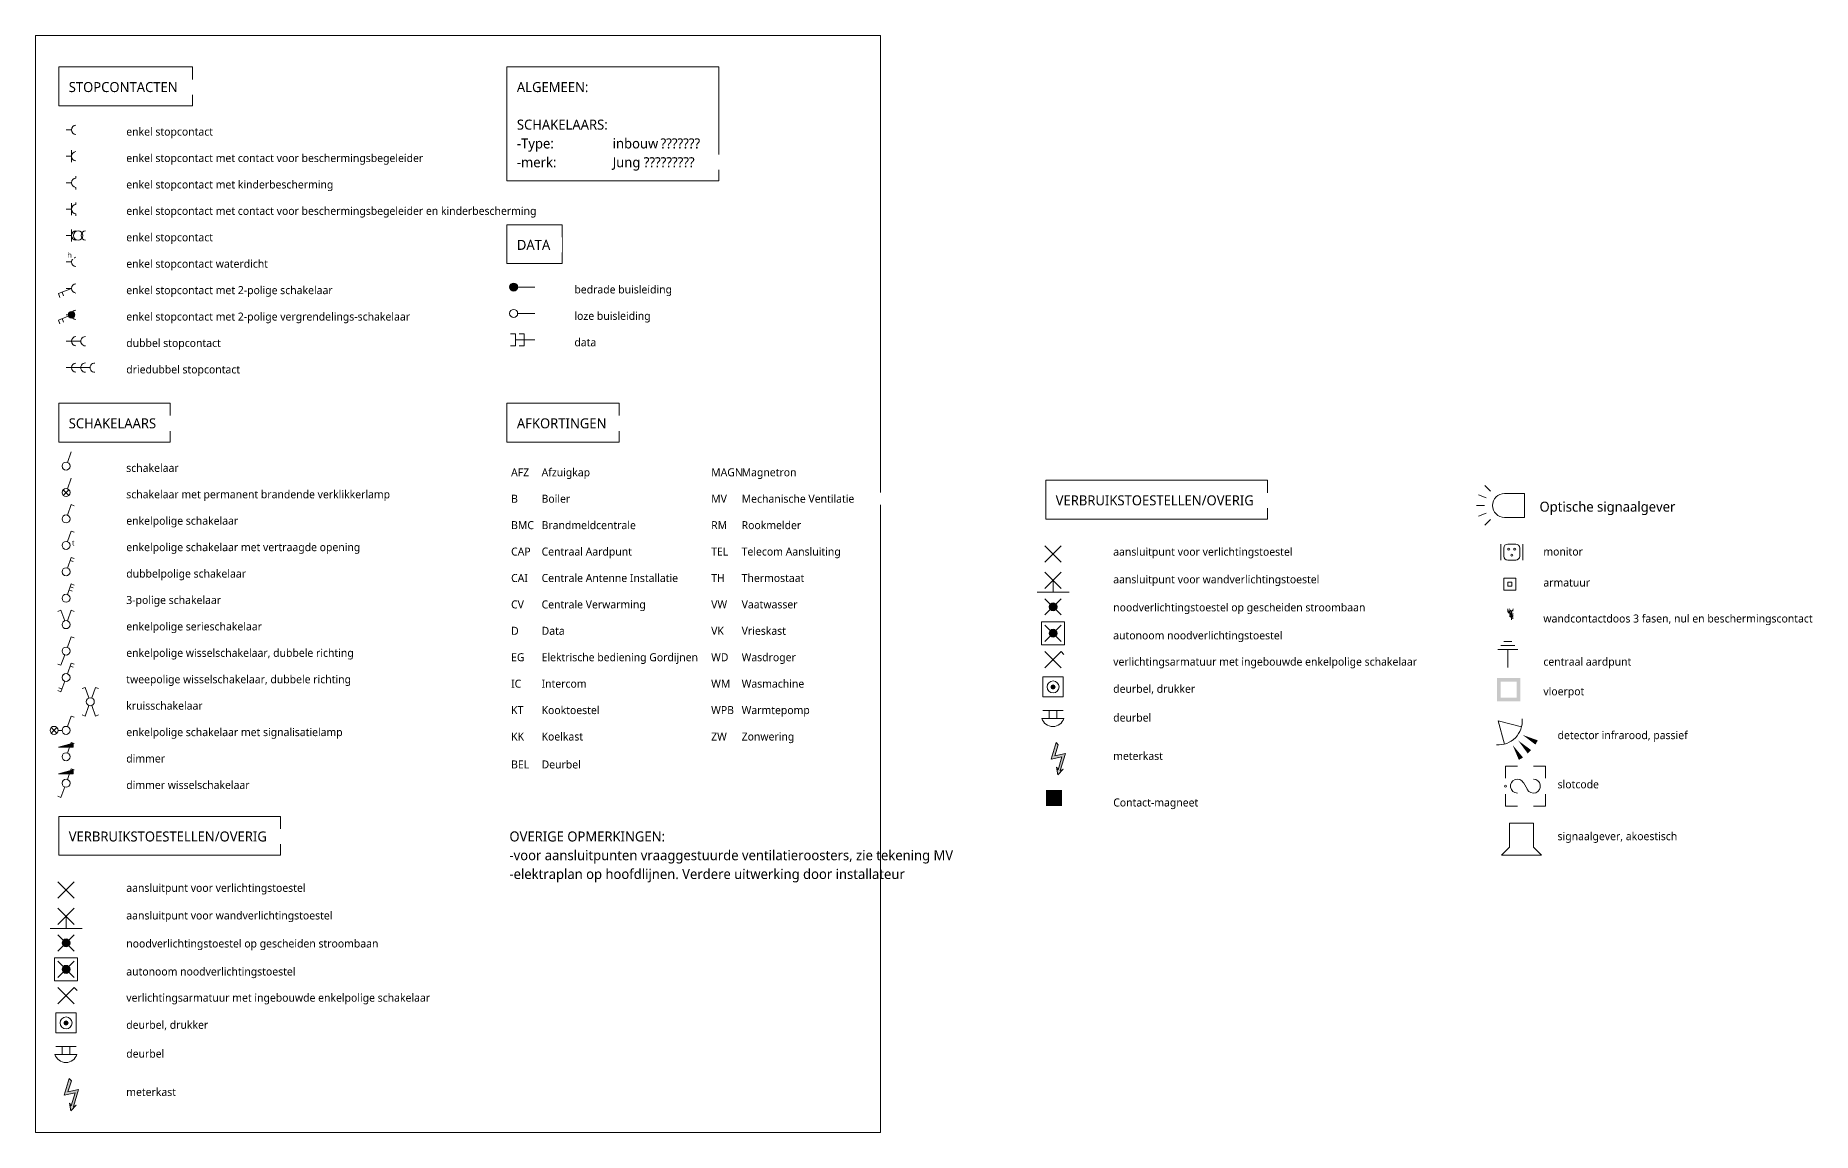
# Model space of a CAD drawing. Header units: millimetres. Extents: x -676 to 45632, y 1192 to 31170.
# Drawn here: x -676 to 21529, y 1192 to 14892 of the extents above; entities that cross this region are included whole.
import ezdxf

# ---------------------------------------------------------------- set-up
doc = ezdxf.new("R2010")
doc.units = ezdxf.units.MM
for name, color, linetype, lineweight in [('A--L$8--_Hulplijnen', 1, 'Continuous', 13), ('A--LD003_Detailpen002', 2, 'Continuous', 18), ('A--M$1--_Algemeen', 1, 'Continuous', 18), ('A--T$1--_Algemeen', 2, 'Continuous', 13)]:
    doc.layers.add(name, color=color, linetype=linetype, lineweight=lineweight)
doc.styles.add('Segoe UI', font='segoeui.ttf', dxfattribs={"height": 100})
doc.styles.add('Segoe UI_1', font='segoeui.ttf', dxfattribs={"height": 65})
doc.styles.add('Segoe UI_2', font='segoeui.ttf', dxfattribs={"height": 125})

# ---------------------------------------------------------------- blocks, each defined once
blk = doc.blocks.new('NLRS_63_GA_stopcontact_symb - 1 stopcontact-525581-M_63_01_elektrarenvooi')
at = {"layer": 'A--M$1--_Algemeen'}
blk.add_line((-294, 13714), (-227, 13714), dxfattribs=at)
blk.add_arc((-169, 13714), 58.1, 92.3251, 267.6749, dxfattribs=at)
blk = doc.blocks.new('NLRS_63_GA_stopcontact_symb - 1 stopcontact beschermingsbegeleider-525586-M_63_01_elektrarenvooi')
at = {"layer": 'A--M$1--_Algemeen'}
for p, q in [((-294, 13384), (-227, 13384)), ((-227, 13309), (-227, 13459))]:
    blk.add_line(p, q, dxfattribs=at)
blk.add_arc((-169, 13384), 58.1, 92.3251, 267.6749, dxfattribs=at)
blk = doc.blocks.new('NLRS_63_GA_stopcontact_symb - 1 stopcontact kinderbescherming-525585-M_63_01_elektrarenvooi')
at = {"layer": 'A--M$1--_Algemeen'}
for p, q in [((-171, 13112), (-171, 13137)), ((-294, 13054), (-227, 13054)), ((-171, 12996), (-171, 12971))]:
    blk.add_line(p, q, dxfattribs=at)
blk.add_arc((-169, 13054), 58.1, 92.3251, 267.6749, dxfattribs=at)
blk = doc.blocks.new('NLRS_63_GA_stopcontact_symb - 1 stopcontact met kinderbesc met beschermbev_-525587-M_63_01_elektrarenvooi')
at = {"layer": 'A--M$1--_Algemeen'}
for p, q in [((-294, 12724), (-227, 12724)), ((-227, 12649), (-227, 12799)), ((-171, 12782), (-171, 12807)), ((-171, 12666), (-171, 12641))]:
    blk.add_line(p, q, dxfattribs=at)
blk.add_arc((-169, 12724), 58.1, 92.3251, 267.6749, dxfattribs=at)
blk = doc.blocks.new('NLRS_63_GA_stopcontact_symb - 1 stopcontact met beschermingstransformator-525589-M_63_01_elektrarenvooi')
at = {"layer": 'A--M$1--_Algemeen'}
for p, q in [((-227, 12319), (-227, 12469)), ((-294, 12394), (-227, 12394)), ((-294, 12394), (-227, 12394))]:
    blk.add_line(p, q, dxfattribs=at)
blk.add_circle((-144, 12394), 58.1, dxfattribs=at)
for centre, start, end in [((-169, 12394), 92.3251, 267.6749), ((-49, 12394), 91.4869, 268.5131)]:
    blk.add_arc(centre, 58.1, start, end, dxfattribs=at)
blk = doc.blocks.new('NLRS_63_GA_stopcontact_symb - 1 stopcontact waterdicht-525584-M_63_01_elektrarenvooi')
at = {"layer": 'A--M$1--_Algemeen'}
blk.add_line((-294, 12064), (-227, 12064), dxfattribs=at)
blk.add_arc((-169, 12064), 58.1, 92.3251, 267.6749, dxfattribs=at)
at = {"layer": 'A--M$1--_Algemeen', "lineweight": 13, "insert": (-275, 12184), "char_height": 65, "width": 64.13, "attachment_point": 1, "style": 'Segoe UI_1', "bg_fill": 3, "box_fill_scale": 1.25, "bg_fill_color": 9, "bg_fill_true_color": 13158600, "bg_fill_transparency": 0}
blk.add_mtext('h', dxfattribs=at)
blk = doc.blocks.new('NLRS_63_GA_stopcontact_symb - 1 stopcontact met 2 polige schakelaar-525588-M_63_01_elektrarenvooi')
at = {"layer": 'A--M$1--_Algemeen'}
for p, q in [((-227, 11734), (-390, 11669)), ((-390, 11669), (-371, 11622)), ((-343, 11688), (-325, 11641)), ((-294, 11734), (-227, 11734))]:
    blk.add_line(p, q, dxfattribs=at)
blk.add_arc((-169, 11734), 58.1, 92.3251, 267.6749, dxfattribs=at)
blk = doc.blocks.new('NLRS_63_GA_stopcontact_symb - 1 stopcontact met 2-polige vergrendelingsschakelaar-525590-M_63_01_elektrarenvooi')
at = {"layer": 'A--M$1--_Algemeen', "lineweight": 5}
h = blk.add_hatch(color=256, dxfattribs=at)
edge = h.paths.add_edge_path()
edge.add_arc((-227, 11404), 41.1, 0, 180)
edge.add_arc((-227, 11404), 41.1, 180, 360)
at = {"layer": 'A--M$1--_Algemeen'}
for p, q in [((-227, 11404), (-390, 11339)), ((-390, 11339), (-371, 11292)), ((-343, 11358), (-325, 11311)), ((-294, 11404), (-227, 11404))]:
    blk.add_line(p, q, dxfattribs=at)
for centre, radius, start, end in [((-227, 11404), 41.1, 360, 180), ((-227, 11404), 41.1, 180, 360), ((-169, 11404), 58.1, 92.3251, 267.6749)]:
    blk.add_arc(centre, radius, start, end, dxfattribs=at)
blk = doc.blocks.new('NLRS_63_GA_stopcontact_symb - 2 stopcontacten-525582-M_63_01_elektrarenvooi')
at = {"layer": 'A--M$1--_Algemeen'}
for p, q in [((-294, 11074), (-227, 11074)), ((-227, 11074), (-111, 11074))]:
    blk.add_line(p, q, dxfattribs=at)
for centre, start, end in [((-169, 11074), 92.3251, 267.6749), ((-52, 11074), 88.8955, 271.1045)]:
    blk.add_arc(centre, 58.1, start, end, dxfattribs=at)
blk = doc.blocks.new('NLRS_63_GA_stopcontact_symb - 3 stopcontacten-525583-M_63_01_elektrarenvooi')
at = {"layer": 'A--M$1--_Algemeen'}
for p, q in [((-294, 10744), (-227, 10744)), ((-227, 10744), (-111, 10744)), ((-111, 10744), (6, 10744))]:
    blk.add_line(p, q, dxfattribs=at)
for centre, start, end in [((-169, 10744), 92.3251, 267.6749), ((-52, 10744), 88.8955, 271.1045), ((64, 10744), 87.594, 272.406)]:
    blk.add_arc(centre, 58.1, start, end, dxfattribs=at)
blk = doc.blocks.new('NLRS_63_GA_schakelaar_symb - 1 schakelaar-525591-M_63_01_elektrarenvooi')
at = {"layer": 'A--M$1--_Algemeen'}
blk.add_line((-277, 9561), (-229, 9693), dxfattribs=at)
blk.add_circle((-294, 9514), 50, dxfattribs=at)
blk = doc.blocks.new('NLRS_63_GA_schakelaar_symb - 2 schakelaar met permanente verklikkerlamp-525593-M_63_01_elektrarenvooi')
at = {"layer": 'A--M$1--_Algemeen'}
for p, q in [((-277, 9231), (-229, 9363)), ((-329, 9220), (-258, 9149)), ((-258, 9220), (-329, 9149))]:
    blk.add_line(p, q, dxfattribs=at)
blk.add_circle((-294, 9184), 50, dxfattribs=at)
blk = doc.blocks.new('NLRS_63_GA_schakelaar_symb - 3 enkelpolige schakelaar-525595-M_63_01_elektrarenvooi')
at = {"layer": 'A--M$1--_Algemeen'}
for p, q in [((-277, 8901), (-229, 9033)), ((-229, 9033), (-191, 9019))]:
    blk.add_line(p, q, dxfattribs=at)
blk.add_circle((-294, 8854), 50, dxfattribs=at)
blk = doc.blocks.new('NLRS_63_GA_schakelaar_symb - 4 enkelpolige schakelaar met vertraagde_opening-525597-M_63_01_elektrarenvooi')
at = {"layer": 'A--M$1--_Algemeen'}
for p, q in [((-277, 8571), (-229, 8703)), ((-229, 8703), (-191, 8689))]:
    blk.add_line(p, q, dxfattribs=at)
blk.add_circle((-294, 8524), 50, dxfattribs=at)
at = {"layer": 'A--M$1--_Algemeen', "lineweight": 13, "insert": (-220, 8588), "char_height": 65, "width": 40.08, "attachment_point": 1, "style": 'Segoe UI_1', "bg_fill": 3, "box_fill_scale": 1.25, "bg_fill_color": 9, "bg_fill_true_color": 13158600, "bg_fill_transparency": 0}
blk.add_mtext('t', dxfattribs=at)
blk = doc.blocks.new('NLRS_63_GA_schakelaar_symb - 5 tweepolige schakelaar-525599-M_63_01_elektrarenvooi')
at = {"layer": 'A--M$1--_Algemeen'}
for p, q in [((-277, 8241), (-229, 8373)), ((-243, 8335), (-205, 8322)), ((-229, 8373), (-191, 8359))]:
    blk.add_line(p, q, dxfattribs=at)
blk.add_circle((-294, 8194), 50, dxfattribs=at)
blk = doc.blocks.new('NLRS_63_GA_schakelaar_symb - 6 driepolige schakelaar-525601-M_63_01_elektrarenvooi')
at = {"layer": 'A--M$1--_Algemeen'}
for p, q in [((-277, 7911), (-229, 8043)), ((-243, 8005), (-205, 7992)), ((-229, 8043), (-191, 8029)), ((-256, 7968), (-219, 7954))]:
    blk.add_line(p, q, dxfattribs=at)
blk.add_circle((-294, 7864), 50, dxfattribs=at)
blk = doc.blocks.new('NLRS_63_GA_schakelaar_symb - 7 enkelpolige serieschakelaar-525614-M_63_01_elektrarenvooi')
at = {"layer": 'A--M$1--_Algemeen'}
for p, q in [((-359, 7713), (-396, 7699)), ((-311, 7581), (-359, 7713)), ((-277, 7581), (-229, 7713)), ((-229, 7713), (-191, 7699))]:
    blk.add_line(p, q, dxfattribs=at)
blk.add_circle((-294, 7534), 50, dxfattribs=at)
blk = doc.blocks.new('NLRS_63_GA_schakelaar_symb - 8 enkelpolige wisselschakelaar dubbele richting-525603-M_63_01_elektrarenvooi')
at = {"layer": 'A--M$1--_Algemeen'}
for p, q in [((-277, 7251), (-229, 7383)), ((-229, 7383), (-191, 7369)), ((-311, 7157), (-359, 7026)), ((-359, 7026), (-396, 7040))]:
    blk.add_line(p, q, dxfattribs=at)
blk.add_circle((-294, 7204), 50, dxfattribs=at)
blk = doc.blocks.new('NLRS_63_GA_schakelaar_symb - 9 tweepolige wisselschakelaar_ dubbele richting-525605-M_63_01_elektrarenvooi')
at = {"layer": 'A--M$1--_Algemeen'}
for p, q in [((-277, 6921), (-229, 7053)), ((-243, 7015), (-205, 7002)), ((-229, 7053), (-191, 7039)), ((-359, 6696), (-396, 6710)), ((-345, 6733), (-383, 6747)), ((-311, 6827), (-359, 6696))]:
    blk.add_line(p, q, dxfattribs=at)
blk.add_circle((-294, 6874), 50, dxfattribs=at)
blk = doc.blocks.new('NLRS_63_GA_schakelaar_symb - 10 kruisschakelaar-525607-M_63_01_elektrarenvooi')
at = {"layer": 'A--M$1--_Algemeen'}
for p, q in [((-56, 6750), (-94, 6736)), ((-8, 6618), (-56, 6750)), ((26, 6618), (74, 6750)), ((74, 6750), (111, 6736)), ((-8, 6525), (-56, 6393)), ((26, 6525), (74, 6393)), ((-56, 6393), (-94, 6407)), ((74, 6393), (111, 6407))]:
    blk.add_line(p, q, dxfattribs=at)
blk.add_circle((9, 6571), 50, dxfattribs=at)
blk = doc.blocks.new('NLRS_63_GA_schakelaar_symb - 11 enkelpolige schakelaar met signalisatielamp-525609-M_63_01_elektrarenvooi')
at = {"layer": 'A--M$1--_Algemeen'}
for p, q in [((-479, 6250), (-408, 6179)), ((-408, 6250), (-479, 6179)), ((-277, 6261), (-229, 6393)), ((-229, 6393), (-191, 6379)), ((-344, 6214), (-394, 6214))]:
    blk.add_line(p, q, dxfattribs=at)
for centre in [(-444, 6214), (-294, 6214)]:
    blk.add_circle(centre, 50, dxfattribs=at)
blk = doc.blocks.new('NLRS_63_GA_schakelaar_symb - 12 dimmer-525611-M_63_01_elektrarenvooi')
at = {"layer": 'A--M$1--_Algemeen', "lineweight": 5}
blk.add_hatch(color=256, dxfattribs=at).paths.add_polyline_path([(-204, 6002), (-389, 6002), (-204, 6052)])
at = {"layer": 'A--M$1--_Algemeen'}
for p, q in [((-204, 6052), (-389, 6002)), ((-389, 6002), (-204, 6002)), ((-277, 5931), (-229, 6063)), ((-229, 6063), (-191, 6049)), ((-204, 6002), (-204, 6052))]:
    blk.add_line(p, q, dxfattribs=at)
blk.add_circle((-294, 5884), 50, dxfattribs=at)
blk = doc.blocks.new('NLRS_63_GA_lichtpunt_symbool1 - 1 verlichtingstoestel 2-525616-M_63_01_elektrarenvooi')
at = {"layer": 'A--M$1--_Algemeen'}
for p, q in [((-192, 4118), (-396, 4321)), ((-396, 4118), (-192, 4321))]:
    blk.add_line(p, q, dxfattribs=at)
blk = doc.blocks.new('NLRS_63_GA_lichtpunt_symbool1 - 2 wandverlichtingstoestel 2-525617-M_63_01_elektrarenvooi')
at = {"layer": 'A--M$1--_Algemeen'}
for p, q in [((-192, 3788), (-396, 3991)), ((-396, 3788), (-192, 3991)), ((-294, 3740), (-294, 3889)), ((-494, 3740), (-94, 3740))]:
    blk.add_line(p, q, dxfattribs=at)
blk = doc.blocks.new('NLRS_63_GA_lichtpunt_symbool1 - 3 noodverlichting 2-525618-M_63_01_elektrarenvooi')
at = {"layer": 'A--M$1--_Algemeen', "lineweight": 5}
h = blk.add_hatch(color=256, dxfattribs=at)
edge = h.paths.add_edge_path()
edge.add_arc((-294, 3559), 50, 360, 540)
edge.add_arc((-294, 3559), 50, 180, 360)
at = {"layer": 'A--M$1--_Algemeen'}
for p, q in [((-192, 3458), (-396, 3661)), ((-396, 3458), (-192, 3661))]:
    blk.add_line(p, q, dxfattribs=at)
for start, end in [(360, 180), (180, 360)]:
    blk.add_arc((-294, 3559), 50, start, end, dxfattribs=at)
blk = doc.blocks.new('NLRS_63_GA_lichtpunt_symbool1 - 4 noodverlichting autonoom 2-525619-M_63_01_elektrarenvooi')
at = {"layer": 'A--M$1--_Algemeen', "lineweight": 5}
h = blk.add_hatch(color=256, dxfattribs=at)
edge = h.paths.add_edge_path()
edge.add_arc((-294, 3229), 50, 360, 540)
edge.add_arc((-294, 3229), 50, 180, 360)
at = {"layer": 'A--M$1--_Algemeen'}
for p, q in [((-438, 3373), (-150, 3373)), ((-438, 3085), (-438, 3373)), ((-192, 3128), (-396, 3331)), ((-396, 3128), (-192, 3331)), ((-150, 3373), (-150, 3085)), ((-150, 3085), (-438, 3085))]:
    blk.add_line(p, q, dxfattribs=at)
for start, end in [(360, 180), (180, 360)]:
    blk.add_arc((-294, 3229), 50, start, end, dxfattribs=at)
blk = doc.blocks.new('NLRS_63_GA_lichtpunt_symbool1 - 5 verlichtingstoestel met enkelpol_ schak_ 2-525620-M_63_01_elektrarenvooi')
at = {"layer": 'A--M$1--_Algemeen'}
for p, q in [((-192, 2798), (-396, 3001)), ((-396, 2798), (-192, 3001)), ((-157, 2966), (-192, 3001))]:
    blk.add_line(p, q, dxfattribs=at)
blk = doc.blocks.new('NLRS_63_GA_aansluitpunt - 1 bedrade buisleiding-525623-M_63_01_elektrarenvooi')
at = {"layer": 'A--M$1--_Algemeen', "lineweight": 13}
h = blk.add_hatch(color=256, dxfattribs=at)
edge = h.paths.add_edge_path()
edge.add_arc((5299, 11751), 50, 90, 270)
edge.add_arc((5299, 11751), 50, 270, 450)
at = {"layer": 'A--M$1--_Algemeen'}
blk.add_line((5564, 11751), (5349, 11751), dxfattribs=at)
for start, end in [(90, 270), (270, 90)]:
    blk.add_arc((5299, 11751), 50, start, end, dxfattribs=at)
blk = doc.blocks.new('NLRS_63_GA_aansluitpunt - 2 loze buisleiding-525624-M_63_01_elektrarenvooi')
at = {"layer": 'A--M$1--_Algemeen'}
blk.add_line((5564, 11421), (5349, 11421), dxfattribs=at)
for start, end in [(90, 270), (270, 90)]:
    blk.add_arc((5299, 11421), 50, start, end, dxfattribs=at)
blk = doc.blocks.new('NLRS_63_GA_aansluitpunt - 3 data 2-voudig-525671-M_63_01_elektrarenvooi')
at = {"layer": 'A--M$1--_Algemeen'}
for p, q in [((5323, 11166), (5258, 11166)), ((5323, 11016), (5323, 11166)), ((5432, 11166), (5367, 11166)), ((5432, 11016), (5432, 11166)), ((5258, 11016), (5323, 11016)), ((5564, 11091), (5323, 11091)), ((5564, 11091), (5349, 11091)), ((5367, 11016), (5432, 11016))]:
    blk.add_line(p, q, dxfattribs=at)
blk = doc.blocks.new('NLRS_63_GA_schakelaar_symb - 13 dimmer wisselschakelaar-525621-M_63_01_elektrarenvooi')
at = {"layer": 'A--M$1--_Algemeen', "lineweight": 5}
blk.add_hatch(color=256, dxfattribs=at).paths.add_polyline_path([(-204, 5672), (-389, 5672), (-204, 5722)])
at = {"layer": 'A--M$1--_Algemeen'}
for p, q in [((-204, 5722), (-389, 5672)), ((-389, 5672), (-204, 5672)), ((-277, 5601), (-229, 5733)), ((-229, 5733), (-191, 5719)), ((-204, 5672), (-204, 5722)), ((-359, 5376), (-396, 5390)), ((-311, 5507), (-359, 5376))]:
    blk.add_line(p, q, dxfattribs=at)
blk.add_circle((-294, 5554), 50, dxfattribs=at)
blk = doc.blocks.new('NLRS_63_GA_bel - drukker-525680-M_63_01_elektrarenvooi')
at = {"layer": 'A--M$1--_Algemeen', "lineweight": 13}
h = blk.add_hatch(color=256, dxfattribs=at)
edge = h.paths.add_edge_path()
edge.add_arc((-294, 2559), 25, 0, 180)
edge.add_arc((-294, 2559), 25, 180, 360)
at = {"layer": 'A--M$1--_Algemeen'}
for p, q in [((-423, 2684), (-169, 2684)), ((-423, 2434), (-423, 2684)), ((-169, 2684), (-169, 2434)), ((-169, 2434), (-423, 2434))]:
    blk.add_line(p, q, dxfattribs=at)
blk.add_circle((-294, 2559), 75, dxfattribs=at)
for start, end in [(360, 180), (180, 360)]:
    blk.add_arc((-294, 2559), 25, start, end, dxfattribs=at)
blk = doc.blocks.new('NLRS_63_GA_bel - schel-525682-M_63_01_elektrarenvooi')
at = {"layer": 'A--M$1--_Algemeen'}
for p, q in [((-423, 2264), (-296, 2264)), ((-344, 2167), (-344, 2264)), ((-169, 2264), (-296, 2264)), ((-248, 2167), (-248, 2264)), ((-158, 2167), (-433, 2167))]:
    blk.add_line(p, q, dxfattribs=at)
blk.add_arc((-296, 2209), 144, 196.7095, 343.2905, dxfattribs=at)
blk = doc.blocks.new('NLRS_63_GA_meterkast - Type 1-525684-M_63_01_elektrarenvooi')
at = {"layer": 'A--M$1--_Algemeen', "lineweight": 13}
blk.add_hatch(color=256, dxfattribs=at).paths.add_polyline_path([(-252, 1559), (-231, 1524), (-182, 1687), (-318, 1658), (-254, 1867), (-228, 1836), (-270, 1699), (-138, 1727), (-203, 1515), (-166, 1533), (-235, 1462)])
at = {"layer": 'A--M$1--_Algemeen'}
for p, q in [((-254, 1867), (-318, 1658)), ((-270, 1699), (-228, 1836)), ((-228, 1836), (-254, 1867)), ((-318, 1658), (-182, 1687)), ((-138, 1727), (-270, 1699)), ((-252, 1559), (-235, 1462)), ((-231, 1524), (-252, 1559)), ((-182, 1687), (-231, 1524)), ((-203, 1515), (-138, 1727)), ((-235, 1462), (-166, 1533)), ((-166, 1533), (-203, 1515))]:
    blk.add_line(p, q, dxfattribs=at)
blk = doc.blocks.new('NLRS_63_GA_lichtpunt_symbool1 - 1 verlichtingstoestel-525685-M_63_01_elektrarenvooi')
at = {"layer": 'A--M$1--_Algemeen'}
for p, q in [((12141, 8315), (11937, 8518)), ((11937, 8315), (12141, 8518))]:
    blk.add_line(p, q, dxfattribs=at)
blk = doc.blocks.new('NLRS_63_GA_lichtpunt_symbool1 - 2 wandverlichtingstoestel-525686-M_63_01_elektrarenvooi')
at = {"layer": 'A--M$1--_Algemeen'}
for p, q in [((12141, 7985), (11937, 8188)), ((11937, 7985), (12141, 8188)), ((12039, 7938), (12039, 8087)), ((11839, 7938), (12239, 7938))]:
    blk.add_line(p, q, dxfattribs=at)
blk = doc.blocks.new('NLRS_63_GA_lichtpunt_symbool1 - 3 noodverlichting-525687-M_63_01_elektrarenvooi')
at = {"layer": 'A--M$1--_Algemeen', "lineweight": 5}
h = blk.add_hatch(color=256, dxfattribs=at)
edge = h.paths.add_edge_path()
edge.add_arc((12039, 7757), 50, 0, 180)
edge.add_arc((12039, 7757), 50, 180, 360)
at = {"layer": 'A--M$1--_Algemeen'}
for p, q in [((12141, 7655), (11937, 7858)), ((11937, 7655), (12141, 7858))]:
    blk.add_line(p, q, dxfattribs=at)
for start, end in [(0, 180), (180, 0)]:
    blk.add_arc((12039, 7757), 50, start, end, dxfattribs=at)
blk = doc.blocks.new('NLRS_63_GA_lichtpunt_symbool1 - 4 noodverlichting autonoom-525688-M_63_01_elektrarenvooi')
at = {"layer": 'A--M$1--_Algemeen', "lineweight": 5}
h = blk.add_hatch(color=256, dxfattribs=at)
edge = h.paths.add_edge_path()
edge.add_arc((12039, 7427), 50, 0, 180)
edge.add_arc((12039, 7427), 50, 180, 360)
at = {"layer": 'A--M$1--_Algemeen'}
for p, q in [((11895, 7571), (12183, 7571)), ((11895, 7283), (11895, 7571)), ((12183, 7571), (12183, 7283)), ((12141, 7325), (11937, 7528)), ((11937, 7325), (12141, 7528)), ((12183, 7283), (11895, 7283))]:
    blk.add_line(p, q, dxfattribs=at)
for start, end in [(0, 180), (180, 0)]:
    blk.add_arc((12039, 7427), 50, start, end, dxfattribs=at)
blk = doc.blocks.new('NLRS_63_GA_lichtpunt_symbool1 - 5 verlichtingstoestel met enkelpol_ schak_-525689-M_63_01_elektrarenvooi')
at = {"layer": 'A--M$1--_Algemeen'}
for p, q in [((12141, 6995), (11937, 7198)), ((11937, 6995), (12141, 7198)), ((12176, 7163), (12141, 7198))]:
    blk.add_line(p, q, dxfattribs=at)

msp = doc.modelspace()

# ---------------------------------------------------------------- hatches: boundary and pattern name
at = {"layer": 'A--LD003_Detailpen002'}
h = msp.add_hatch(color=7, dxfattribs=at)
h.paths.add_polyline_path([(17878, 6578), (17878, 6868), (17588, 6868), (17588, 6578)])
h.paths.add_polyline_path([(17833, 6623), (17633, 6623), (17633, 6823), (17833, 6823)])
for points in [[(17860, 5845), (17912, 5875), (17783, 6029), (17852, 5864)], [(17970, 5926), (18013, 5968), (17852, 6086), (17909, 6009)], [(18067, 6036), (18097, 6088), (17909, 6156)], [(12151, 5268), (12151, 5468), (11951, 5468), (11951, 5268)]]:
    msp.add_hatch(color=7, dxfattribs=at).paths.add_polyline_path(points)

# ---------------------------------------------------------------- linework, layer by layer
at = {"layer": 'A--L$8--_Hulplijnen', "lineweight": 18}
for p, q in [((-676, 14892), (9884, 14892)), ((-676, 1192), (-676, 14892)), ((9884, 14892), (9884, 1192)), ((17450, 9119), (17357, 9157)), ((17504, 9200), (17433, 9271)), ((17681, 9173), (17931, 9173)), ((17931, 9173), (17931, 8873)), ((17431, 9023), (17331, 9023)), ((17450, 8928), (17357, 8889)), ((17504, 8847), (17433, 8776)), ((17931, 8873), (17681, 8873)), ((17633, 8540), (17633, 8340)), ((17671, 8390), (17671, 8490)), ((17721, 8540), (17821, 8540)), ((17871, 8490), (17871, 8390)), ((17908, 8340), (17908, 8540)), ((17821, 8340), (17721, 8340)), ((17673, 8113), (17823, 8113)), ((17673, 7963), (17673, 8113)), ((17723, 8063), (17773, 8063)), ((17723, 8013), (17723, 8063)), ((17773, 8013), (17723, 8013)), ((17773, 8063), (17773, 8013)), ((17823, 8113), (17823, 7963)), ((17823, 7963), (17673, 7963)), ((17722, 7730), (17722, 7692)), ((17722, 7711), (17789, 7672)), ((17744, 7707), (17789, 7707)), ((17789, 7657), (17744, 7683)), ((17789, 7642), (17744, 7668)), ((17789, 7627), (17744, 7653)), ((17789, 7612), (17744, 7638)), ((17767, 7595), (17767, 7707)), ((17848, 7225), (17598, 7225)), ((17810, 7275), (17635, 7275)), ((17773, 7325), (17673, 7325)), ((17723, 7225), (17723, 7000)), ((17682, 6043), (17602, 6332)), ((17602, 6332), (17892, 6257)), ((17842, 5768), (17692, 5768)), ((17692, 5768), (17692, 5618)), ((17966, 5476), (17919, 5561)), ((18192, 5768), (18042, 5768)), ((18192, 5618), (18192, 5768)), ((17692, 5418), (17692, 5268)), ((18192, 5268), (18192, 5418)), ((17692, 5268), (17842, 5268)), ((18042, 5268), (18192, 5268)), ((17742, 4756), (17742, 5056)), ((17742, 5056), (18042, 5056)), ((18042, 5056), (18042, 4756)), ((17642, 4656), (17742, 4756)), ((18042, 4756), (18142, 4656)), ((18142, 4656), (17642, 4656)), ((9884, 1192), (-676, 1192))]:
    msp.add_line(p, q, dxfattribs=at)
for centre, radius in [((17738, 7687), 7.5), ((17692, 5518), 12.5)]:
    msp.add_circle(centre, radius, dxfattribs=at)
for centre, radius, start, end in [((17681, 9023), 150, 90, 270), ((17721, 8490), 50, 90, 180), ((17733, 8477), 12.5, 90, 270), ((17733, 8477), 12.5, 270, 90), ((17808, 8477), 12.5, 90, 270), ((17808, 8477), 12.5, 270, 90), ((17821, 8490), 50, 0, 90), ((17721, 8390), 50, 180, 270), ((17772, 8402), 12.5, 90, 270), ((17772, 8402), 12.5, 270, 90), ((17821, 8390), 50, 270, 0), ((17738, 7687), 3.75, 0, 180), ((17738, 7687), 3.75, 180, 0), ((17767, 7730), 22.5, 180, 0), ((17602, 6332), 300, 266.0609, 5.0034), ((17842, 5518), 87.5, 28.955, 270), ((18042, 5518), 87.5, 208.955, 90)]:
    msp.add_arc(centre, radius, start, end, dxfattribs=at)
at = {"layer": 'A--T$1--_Algemeen', "color": 176, "flags": 128}
for points in [[(-386, 14500), (1286, 14500), (1286, 14015), (-386, 14015)], [(5214, 14500), (7862, 14500), (7862, 13076), (5214, 13076)], [(5214, 12529), (5907, 12529), (5907, 12044), (5214, 12044)], [(-386, 10300), (1005, 10300), (1005, 9815), (-386, 9815)], [(5214, 10300), (6618, 10300), (6618, 9815), (5214, 9815)], [(11947, 9337), (14717, 9337), (14717, 8852), (11947, 8852)], [(-386, 5140), (2384, 5140), (2384, 4655), (-386, 4655)]]:
    msp.add_lwpolyline(points, close=True, dxfattribs=at)

# ---------------------------------------------------------------- block references
at = {"layer": 'A--M$1--_Algemeen'}
for name, p in [('NLRS_63_GA_stopcontact_symb - 1 stopcontact-525581-M_63_01_elektrarenvooi', (0, 0)), ('NLRS_63_GA_stopcontact_symb - 1 stopcontact beschermingsbegeleider-525586-M_63_01_elektrarenvooi', (0, 0)), ('NLRS_63_GA_stopcontact_symb - 1 stopcontact kinderbescherming-525585-M_63_01_elektrarenvooi', (0, 0)), ('NLRS_63_GA_stopcontact_symb - 1 stopcontact met kinderbesc met beschermbev_-525587-M_63_01_elektrarenvooi', (0, 0)), ('NLRS_63_GA_stopcontact_symb - 1 stopcontact met beschermingstransformator-525589-M_63_01_elektrarenvooi', (0, 0)), ('NLRS_63_GA_stopcontact_symb - 1 stopcontact met 2 polige schakelaar-525588-M_63_01_elektrarenvooi', (0, 0)), ('NLRS_63_GA_aansluitpunt - 1 bedrade buisleiding-525623-M_63_01_elektrarenvooi', (0, 0)), ('NLRS_63_GA_stopcontact_symb - 1 stopcontact met 2-polige vergrendelingsschakelaar-525590-M_63_01_elektrarenvooi', (0, 0)), ('NLRS_63_GA_aansluitpunt - 2 loze buisleiding-525624-M_63_01_elektrarenvooi', (0, 0)), ('NLRS_63_GA_stopcontact_symb - 2 stopcontacten-525582-M_63_01_elektrarenvooi', (0, 0)), ('NLRS_63_GA_aansluitpunt - 3 data 2-voudig-525671-M_63_01_elektrarenvooi', (0, 0)), ('NLRS_63_GA_stopcontact_symb - 3 stopcontacten-525583-M_63_01_elektrarenvooi', (0, 0)), ('NLRS_63_GA_schakelaar_symb - 1 schakelaar-525591-M_63_01_elektrarenvooi', (0, 0)), ('NLRS_63_GA_schakelaar_symb - 2 schakelaar met permanente verklikkerlamp-525593-M_63_01_elektrarenvooi', (0, 0)), ('NLRS_63_GA_schakelaar_symb - 3 enkelpolige schakelaar-525595-M_63_01_elektrarenvooi', (0, 0)), ('NLRS_63_GA_lichtpunt_symbool1 - 1 verlichtingstoestel-525685-M_63_01_elektrarenvooi', (0, 0)), ('NLRS_63_GA_schakelaar_symb - 6 driepolige schakelaar-525601-M_63_01_elektrarenvooi', (0, 0)), ('NLRS_63_GA_lichtpunt_symbool1 - 2 wandverlichtingstoestel-525686-M_63_01_elektrarenvooi', (0, 0)), ('NLRS_63_GA_lichtpunt_symbool1 - 3 noodverlichting-525687-M_63_01_elektrarenvooi', (0, 0)), ('NLRS_63_GA_schakelaar_symb - 7 enkelpolige serieschakelaar-525614-M_63_01_elektrarenvooi', (0, 0)), ('NLRS_63_GA_lichtpunt_symbool1 - 4 noodverlichting autonoom-525688-M_63_01_elektrarenvooi', (0, 0)), ('NLRS_63_GA_schakelaar_symb - 8 enkelpolige wisselschakelaar dubbele richting-525603-M_63_01_elektrarenvooi', (0, 0)), ('NLRS_63_GA_lichtpunt_symbool1 - 5 verlichtingstoestel met enkelpol_ schak_-525689-M_63_01_elektrarenvooi', (0, 0)), ('NLRS_63_GA_schakelaar_symb - 9 tweepolige wisselschakelaar_ dubbele richting-525605-M_63_01_elektrarenvooi', (0, 0)), ('NLRS_63_GA_schakelaar_symb - 10 kruisschakelaar-525607-M_63_01_elektrarenvooi', (0, 0)), ('NLRS_63_GA_bel - drukker-525680-M_63_01_elektrarenvooi', (12333, 4197)), ('NLRS_63_GA_bel - schel-525682-M_63_01_elektrarenvooi', (12333, 4197)), ('NLRS_63_GA_schakelaar_symb - 11 enkelpolige schakelaar met signalisatielamp-525609-M_63_01_elektrarenvooi', (0, 0)), ('NLRS_63_GA_schakelaar_symb - 12 dimmer-525611-M_63_01_elektrarenvooi', (0, 0)), ('NLRS_63_GA_meterkast - Type 1-525684-M_63_01_elektrarenvooi', (12333, 4197)), ('NLRS_63_GA_schakelaar_symb - 13 dimmer wisselschakelaar-525621-M_63_01_elektrarenvooi', (0, 0)), ('NLRS_63_GA_lichtpunt_symbool1 - 1 verlichtingstoestel 2-525616-M_63_01_elektrarenvooi', (0, 0)), ('NLRS_63_GA_lichtpunt_symbool1 - 2 wandverlichtingstoestel 2-525617-M_63_01_elektrarenvooi', (0, 0)), ('NLRS_63_GA_lichtpunt_symbool1 - 3 noodverlichting 2-525618-M_63_01_elektrarenvooi', (0, 0)), ('NLRS_63_GA_lichtpunt_symbool1 - 4 noodverlichting autonoom 2-525619-M_63_01_elektrarenvooi', (0, 0)), ('NLRS_63_GA_lichtpunt_symbool1 - 5 verlichtingstoestel met enkelpol_ schak_ 2-525620-M_63_01_elektrarenvooi', (0, 0)), ('NLRS_63_GA_bel - drukker-525680-M_63_01_elektrarenvooi', (0, 0)), ('NLRS_63_GA_bel - schel-525682-M_63_01_elektrarenvooi', (0, 0)), ('NLRS_63_GA_meterkast - Type 1-525684-M_63_01_elektrarenvooi', (0, 0))]:
    msp.add_blockref(name, p, dxfattribs=at)
at = {"layer": 'A--M$1--_Algemeen', "lineweight": 13}
msp.add_blockref('NLRS_63_GA_stopcontact_symb - 1 stopcontact waterdicht-525584-M_63_01_elektrarenvooi', (0, 0), dxfattribs=at)

# ---------------------------------------------------------------- texts
at = {"layer": 'A--M$1--_Algemeen', "lineweight": 13, "char_height": 100, "attachment_point": 1, "style": 'Segoe UI', "bg_fill": 3, "box_fill_scale": 1.25, "bg_fill_color": 9, "bg_fill_true_color": 13158600, "bg_fill_transparency": 0}
for s, insert, width in [('AFZ', (5267, 9487), 296.62), ('MAGN', (7767, 9487), 517.09), ('B', (5267, 9157), 100.21), ('Boiler', (5648, 9157), 428.9), ('MV', (7767, 9157), 264.56), ('BMC', (5267, 8827), 364.77), ('RM', (7767, 8827), 260.55), ('CAP', (5267, 8497), 316.67), ('TEL', (7767, 8497), 260.55), ('CAI', (5267, 8167), 264.56), ('Thermostaat', (8148, 8167), 954.01), ('CV', (5267, 7837), 216.46), ('Centrale Verwarming', (5648, 7837), 1591.35), ('VW', (7767, 7837), 268.57), ('D', (5267, 7507), 120.25), ('Data', (5648, 7507), 356.75), ('VK', (7767, 7507), 208.44), ('Vrieskast', (8148, 7507), 673.42), ('EG', (5267, 7177), 208.44), ('WD', (7767, 7177), 280.59), ('IC', (5267, 6847), 152.32), ('Intercom', (5648, 6847), 677.43), ('WM', (7767, 6847), 316.67), ('KT', (5267, 6517), 192.4), ('Kooktoestel', (5648, 6517), 893.88), ('WPB', (7767, 6517), 356.75), ('KK', (5267, 6187), 200.42), ('Koelkast', (5648, 6187), 633.33), ('ZW', (7767, 6187), 260.55), ('BEL', (5267, 5838), 268.57)]:
    msp.add_mtext(s, dxfattribs=dict(at, insert=insert, width=width))
at = {"layer": 'A--T$1--_Algemeen', "color": 7, "attachment_point": 1}
for s, insert, char_height, width, style in [('enkel stopcontact', (458, 13742), 100, 1342.83, 'Segoe UI'), ('enkel stopcontact met contact voor beschermingsbegeleider', (458, 13412), 100, 4577.64, 'Segoe UI'), ('enkel stopcontact met kinderbescherming', (458, 13082), 100, 3174.68, 'Segoe UI'), ('enkel stopcontact met contact voor beschermingsbegeleider en kinderbescherming', (458, 12752), 100, 6297.26, 'Segoe UI'), ('enkel stopcontact', (458, 12422), 100, 1342.83, 'Segoe UI'), ('enkel stopcontact waterdicht', (458, 12092), 100, 2188.61, 'Segoe UI'), ('enkel stopcontact met 2-polige schakelaar', (458, 11762), 100, 3198.73, 'Segoe UI'), ('bedrade buisleiding', (6058, 11771), 100, 1487.13, 'Segoe UI'), ('enkel stopcontact met 2-polige vergrendelings-schakelaar', (458, 11432), 100, 4381.22, 'Segoe UI'), ('loze buisleiding', (6058, 11441), 100, 1166.46, 'Segoe UI'), ('dubbel stopcontact', (458, 11102), 100, 1471.1, 'Segoe UI'), ('data', (6058, 11111), 100, 336.71, 'Segoe UI'), ('driedubbel stopcontact', (458, 10772), 100, 1759.7, 'Segoe UI'), ('schakelaar', (458, 9542), 100, 785.65, 'Segoe UI'), ('schakelaar met permanent brandende verklikkerlamp', (458, 9212), 100, 4008.44, 'Segoe UI'), ('enkelpolige schakelaar', (458, 8882), 100, 1699.58, 'Segoe UI'), ('Optische signaalgever', (18118, 9070), 125, 2060.34, 'Segoe UI_2'), ('enkelpolige schakelaar met vertraagde opening', (458, 8552), 100, 3579.53, 'Segoe UI'), ('aansluitpunt voor verlichtingstoestel', (12791, 8495), 100, 2741.77, 'Segoe UI'), ('monitor', (18166, 8497), 100, 605.27, 'Segoe UI'), ('dubbelpolige schakelaar', (458, 8222), 100, 1827.85, 'Segoe UI'), ('aansluitpunt voor wandverlichtingstoestel', (12791, 8150), 100, 3150.63, 'Segoe UI'), ('armatuur', (18166, 8110), 100, 697.47, 'Segoe UI'), ('3-polige schakelaar', (458, 7892), 100, 1463.08, 'Segoe UI'), ('noodverlichtingstoestel op gescheiden stroombaan', (12791, 7800), 100, 3872.15, 'Segoe UI'), ('enkelpolige serieschakelaar', (458, 7562), 100, 2048.31, 'Segoe UI'), ('wandcontactdoos 3 fasen, nul en beschermingscontact', (18166, 7661), 100, 4136.71, 'Segoe UI'), ('autonoom noodverlichtingstoestel', (12791, 7450), 100, 2601.48, 'Segoe UI'), ('enkelpolige wisselschakelaar, dubbele richting', (458, 7232), 100, 3455.27, 'Segoe UI'), ('verlichtingsarmatuur met ingebouwde enkelpolige schakelaar', (12791, 7122), 100, 4629.75, 'Segoe UI'), ('centraal aardpunt', (18166, 7122), 100, 1338.82, 'Segoe UI'), ('tweepolige wisselschakelaar, dubbele richting', (458, 6902), 100, 3419.2, 'Segoe UI'), ('deurbel, drukker', (12791, 6783), 100, 1230.59, 'Segoe UI'), ('vloerpot', (18166, 6751), 100, 633.33, 'Segoe UI'), ('kruisschakelaar', (458, 6572), 100, 1138.4, 'Segoe UI'), ('enkelpolige schakelaar met signalisatielamp ', (458, 6242), 100, 3343.04, 'Segoe UI'), ('deurbel', (12791, 6423), 100, 573.21, 'Segoe UI'), ('detector infrarood, passief', (18344, 6204), 100, 1980.17, 'Segoe UI'), ('dimmer', (458, 5912), 100, 585.23, 'Segoe UI'), ('meterkast', (12791, 5944), 100, 749.58, 'Segoe UI'), ('dimmer wisselschakelaar', (458, 5582), 100, 1855.91, 'Segoe UI'), ('slotcode', (18344, 5590), 100, 641.35, 'Segoe UI'), ('Contact-magneet', (12791, 5363), 100, 1330.8, 'Segoe UI'), ('OVERIGE OPMERKINGEN:', (5246, 4951), 125, 2405.06, 'Segoe UI_2'), ('signaalgever, akoestisch', (18344, 4942), 100, 1811.81, 'Segoe UI'), ('-voor aansluitpunten vraaggestuurde ventilatieroosters, zie tekening MV', (5246, 4717), 125, 6770.25, 'Segoe UI_2'), ('-elektraplan op hoofdlijnen. Verdere uitwerking door installateur', (5246, 4482), 125, 6040.72, 'Segoe UI_2'), ('aansluitpunt voor verlichtingstoestel', (458, 4297), 100, 2741.77, 'Segoe UI'), ('aansluitpunt voor wandverlichtingstoestel', (458, 3952), 100, 3150.63, 'Segoe UI'), ('noodverlichtingstoestel op gescheiden stroombaan', (458, 3602), 100, 3872.15, 'Segoe UI'), ('autonoom noodverlichtingstoestel', (458, 3252), 100, 2601.48, 'Segoe UI'), ('verlichtingsarmatuur met ingebouwde enkelpolige schakelaar', (458, 2925), 100, 4629.75, 'Segoe UI'), ('deurbel, drukker', (458, 2586), 100, 1230.59, 'Segoe UI'), ('deurbel', (458, 2226), 100, 573.21, 'Segoe UI'), ('meterkast', (458, 1747), 100, 749.58, 'Segoe UI')]:
    msp.add_mtext(s, dxfattribs=dict(at, insert=insert, char_height=char_height, width=width, style=style))

# ---------------------------------------------------------------- next in the draw order: block references
at = {"layer": 'A--M$1--_Algemeen', "lineweight": 13}
msp.add_blockref('NLRS_63_GA_schakelaar_symb - 4 enkelpolige schakelaar met vertraagde_opening-525597-M_63_01_elektrarenvooi', (0, 0), dxfattribs=at)

# ---------------------------------------------------------------- next in the draw order: texts
at = {"layer": 'A--M$1--_Algemeen', "lineweight": 13, "char_height": 100, "attachment_point": 1, "style": 'Segoe UI', "bg_fill": 3, "box_fill_scale": 1.25, "bg_fill_color": 9, "bg_fill_true_color": 13158600, "bg_fill_transparency": 0}
for s, insert, width in [('Afzuigkap', (5648, 9487), 749.58), ('Magnetron', (8148, 9487), 845.78), ('Mechanische Ventilatie', (8148, 9157), 1739.66), ('Brandmeldcentrale', (5648, 8827), 1423), ('Rookmelder', (8148, 8827), 913.92), ('Centraal Aardpunt', (5648, 8497), 1390.93), ('Telecom Aansluiting', (8148, 8497), 1527.21), ('Centrale Antenne Installatie', (5648, 8167), 2080.38), ('Vaatwasser', (8148, 7837), 849.79), ('Wasdroger', (8148, 7177), 829.75), ('Wasmachine', (8148, 6847), 958.02), ('Warmtepomp', (8148, 6517), 1054.22), ('Zonwering', (8148, 6187), 805.7), ('Deurbel', (5648, 5838), 593.25)]:
    msp.add_mtext(s, dxfattribs=dict(at, insert=insert, width=width))
at = {"layer": 'A--T$1--_Algemeen', "color": 176, "char_height": 125, "attachment_point": 1, "style": 'Segoe UI_2', "bg_fill": 3, "box_fill_scale": 1.25, "bg_fill_color": 9, "bg_fill_true_color": 13158600, "bg_fill_transparency": 0}
for s, insert, width in [('STOPCONTACTEN', (-261, 14311), 1719.62), ('ALGEMEEN:', (5339, 14311), 1102.32), ('SCHAKELAARS:', (5339, 13842), 1423), ('DATA', (5339, 12340), 533.12), ('SCHAKELAARS', (-261, 10111), 1378.9), ('AFKORTINGEN', (5339, 10111), 1394.94), ('VERBRUIKSTOESTELLEN/OVERIG', (12072, 9149), 3050.42), ('VERBRUIKSTOESTELLEN/OVERIG', (-261, 4951), 3050.42)]:
    msp.add_mtext(s, dxfattribs=dict(at, insert=insert, width=width))

# ---------------------------------------------------------------- next in the draw order: block references
at = {"layer": 'A--M$1--_Algemeen'}
msp.add_blockref('NLRS_63_GA_schakelaar_symb - 5 tweepolige schakelaar-525599-M_63_01_elektrarenvooi', (0, 0), dxfattribs=at)

# ---------------------------------------------------------------- next in the draw order: texts
at = {"layer": 'A--M$1--_Algemeen', "lineweight": 13, "char_height": 100, "attachment_point": 1, "style": 'Segoe UI', "bg_fill": 3, "box_fill_scale": 1.25, "bg_fill_color": 9, "bg_fill_true_color": 13158600, "bg_fill_transparency": 0}
for s, insert, width in [('TH', (7767, 8167), 216.46), ('Elektrische bediening Gordijnen', (5648, 7177), 2385.02)]:
    msp.add_mtext(s, dxfattribs=dict(at, insert=insert, width=width))
at = {"layer": 'A--T$1--_Algemeen', "color": 176, "insert": (5339, 13607), "char_height": 125, "width": 641.35, "attachment_point": 1, "style": 'Segoe UI_2', "bg_fill": 3, "box_fill_scale": 1.25, "bg_fill_color": 9, "bg_fill_true_color": 13158600, "bg_fill_transparency": 0}
msp.add_mtext('-Type: ', dxfattribs=at)

# ---------------------------------------------------------------- next in the draw order: texts
at = {"layer": 'A--T$1--_Algemeen', "color": 176, "insert": (5868, 13607), "char_height": 125, "width": 809.7, "attachment_point": 1, "style": 'Segoe UI_2', "bg_fill": 3, "box_fill_scale": 1.25, "bg_fill_color": 9, "bg_fill_true_color": 13158600, "bg_fill_transparency": 0}
msp.add_mtext('^I^I', dxfattribs=at)

# ---------------------------------------------------------------- next in the draw order: texts
at = {"layer": 'A--T$1--_Algemeen', "color": 176, "char_height": 125, "attachment_point": 1, "style": 'Segoe UI_2', "bg_fill": 3, "box_fill_scale": 1.25, "bg_fill_color": 9, "bg_fill_true_color": 13158600, "bg_fill_transparency": 0}
for s, insert, width in [('inbouw', (6536, 13607), 693.46), ('-merk:', (5339, 13372), 601.27)]:
    msp.add_mtext(s, dxfattribs=dict(at, insert=insert, width=width))

# ---------------------------------------------------------------- next in the draw order: texts
for s, insert, width in [('^I', (7108, 13607), 32.07), ('^I^I', (5835, 13372), 849.79)]:
    msp.add_mtext(s, dxfattribs=dict(at, insert=insert, width=width))

# ---------------------------------------------------------------- next in the draw order: texts
at = {"layer": 'A--T$1--_Algemeen', "color": 176, "insert": (7135, 13607), "char_height": 125, "width": 673.42, "attachment_point": 1, "style": 'Segoe UI_2', "bg_fill": 3, "box_fill_scale": 1.25, "bg_fill_color": 9, "bg_fill_true_color": 13158600, "bg_fill_transparency": 0}
msp.add_mtext('???????', dxfattribs=at)

# ---------------------------------------------------------------- next in the draw order: texts
at = {"layer": 'A--T$1--_Algemeen', "color": 176, "insert": (7690, 13607), "char_height": 125, "width": 52.11, "attachment_point": 1, "style": 'Segoe UI_2', "bg_fill": 3, "box_fill_scale": 1.25, "bg_fill_color": 9, "bg_fill_true_color": 13158600, "bg_fill_transparency": 0}
msp.add_mtext('^I', dxfattribs=at)

# ---------------------------------------------------------------- next in the draw order: texts
at = {"layer": 'A--T$1--_Algemeen', "color": 176, "insert": (6536, 13372), "char_height": 125, "width": 1366.88, "attachment_point": 1, "style": 'Segoe UI_2', "bg_fill": 3, "box_fill_scale": 1.25, "bg_fill_color": 9, "bg_fill_true_color": 13158600, "bg_fill_transparency": 0}
msp.add_mtext('Jung ?????????', dxfattribs=at)

doc.saveas('drawing.dxf')
